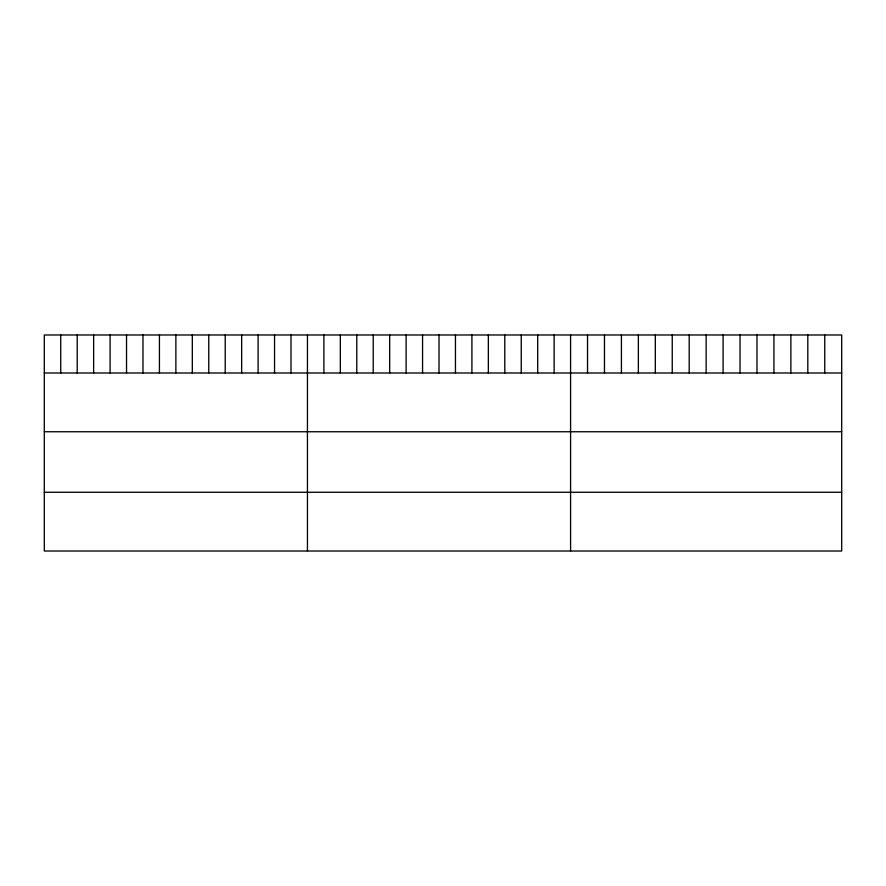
<?xml version="1.0" encoding="UTF-8"?>
<svg xmlns="http://www.w3.org/2000/svg" width="886" height="886" viewBox="0 0 886 886"><rect width="100%" height="100%" fill="white"/><g stroke="black" fill="none" stroke-linecap="round" stroke-linejoin="round"><path stroke-width="1.33" d="M841.7 372.995L841.7 551.014L44.3 551.014L44.3 334.986L841.7 334.986L841.7 372.995L44.3 372.995M44.3 431.748L841.7 431.748M44.3 492.273L841.7 492.273M824.755 334.986L824.755 372.995M807.81 334.986L807.81 372.995M790.866 334.986L790.866 372.995M773.921 334.986L773.921 372.995M756.976 334.986L756.976 372.995M740.032 334.986L740.032 372.995M723.087 334.986L723.087 372.995M706.142 334.986L706.142 372.995M689.197 334.986L689.197 372.995M672.252 334.986L672.252 372.995M655.308 334.986L655.308 372.995M638.363 334.986L638.363 372.995M621.418 334.986L621.418 372.995M604.473 334.986L604.473 372.995M587.529 334.986L587.529 372.995M570.584 334.986L570.584 551.014M554.138 334.986L554.138 372.995M537.691 334.986L537.691 372.995M521.245 334.986L521.245 372.995M504.798 334.986L504.798 372.995M488.352 334.986L488.352 372.995M471.906 334.986L471.906 372.995M455.459 334.986L455.459 372.995M439.013 334.986L439.013 372.995M422.567 334.986L422.567 372.995M406.12 334.986L406.12 372.995M389.674 334.986L389.674 372.995M373.227 334.986L373.227 372.995M356.781 334.986L356.781 372.995M340.335 334.986L340.335 372.995M323.888 334.986L323.888 372.995M307.442 334.986L307.442 551.014M290.996 334.986L290.996 372.995M274.549 334.986L274.549 372.995M258.103 334.986L258.103 372.995M241.656 334.986L241.656 372.995M225.21 334.986L225.21 372.995M208.764 334.986L208.764 372.995M192.317 334.986L192.317 372.995M175.871 334.986L175.871 372.995M159.425 334.986L159.425 372.995M142.978 334.986L142.978 372.995M126.532 334.986L126.532 372.995M110.085 334.986L110.085 372.995M93.639 334.986L93.639 372.995M77.193 334.986L77.193 372.995M60.746 334.986L60.746 372.995"/></g></svg>
